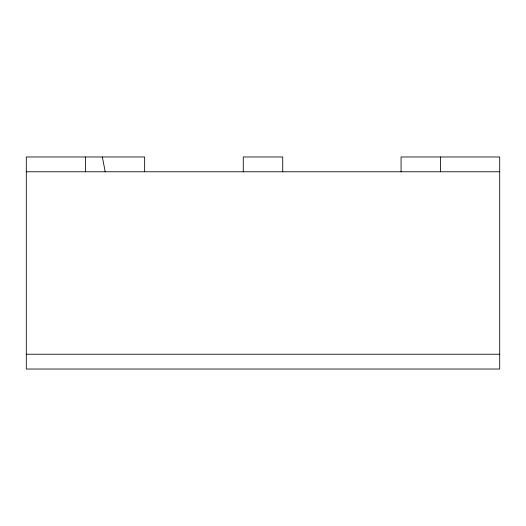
<?xml version="1.0" encoding="UTF-8"?>
<svg xmlns="http://www.w3.org/2000/svg" width="526" height="526" viewBox="0 0 526 526"><rect width="100%" height="100%" fill="white"/><g stroke="black" fill="none" stroke-linecap="round" stroke-linejoin="round"><path stroke-width="0.79" d="M26.3 171.772L499.7 171.772M26.3 354.228L499.7 354.228M102.346 156.978L105.2 171.772M440.525 156.978L440.525 171.772M401.075 171.772L401.075 156.978L499.7 156.978L499.7 369.022L26.3 369.022L26.3 156.978L144.65 156.978L144.65 171.772M282.725 171.772L282.725 156.978L243.275 156.978L243.275 171.772M85.475 156.978L85.475 171.772"/></g></svg>
